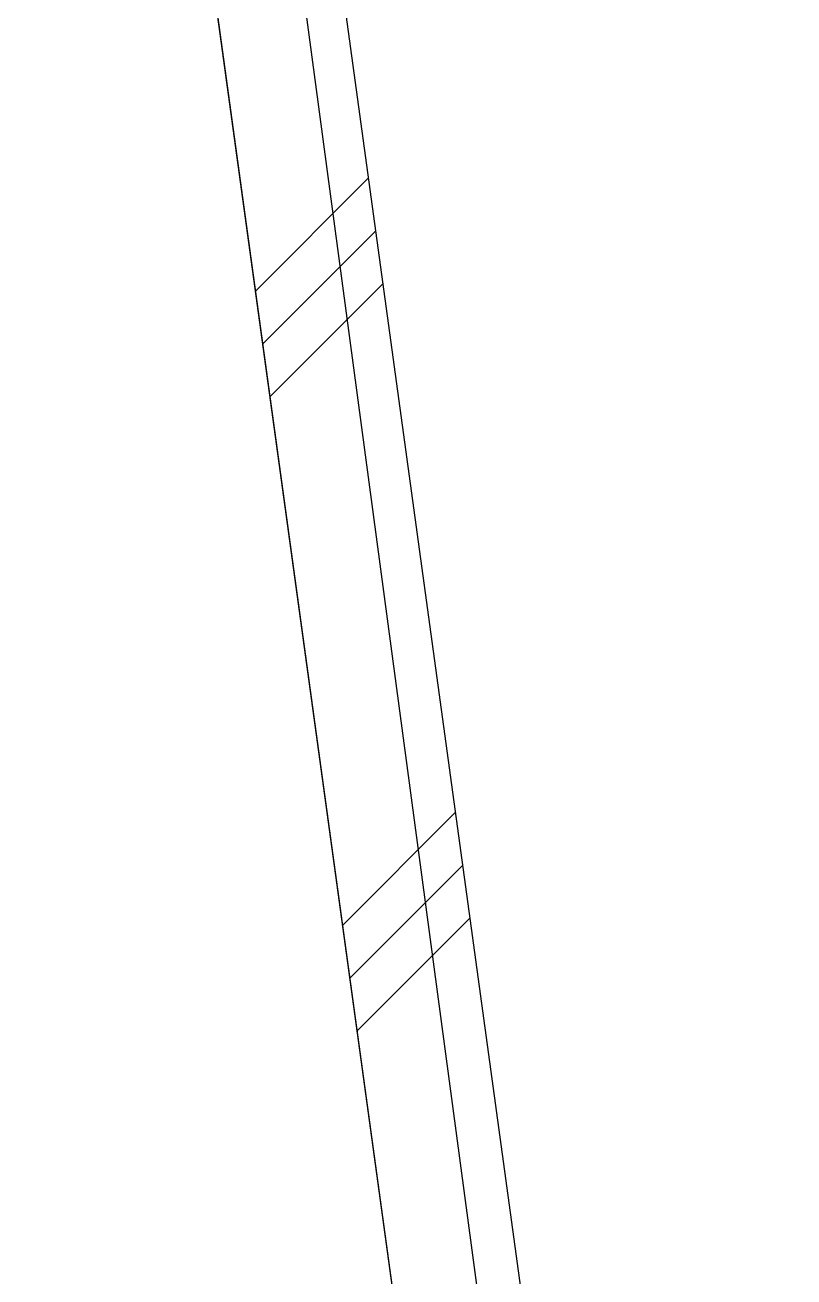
# Model space of a CAD drawing. Header units: millimetres. Extents: x 0 to 126150, y 0 to 89100.
# Drawn here: x 81643 to 83453, y 29428 to 32373 of the extents above; entities that cross this region are included whole.
import ezdxf

# ---------------------------------------------------------------- set-up
doc = ezdxf.new("R2010")
doc.units = ezdxf.units.MM
doc.header["$LTSCALE"] = 0.2
doc.layers.add('A_建築', color=8, linetype='Continuous')

msp = doc.modelspace()

# ---------------------------------------------------------------- linework, layer by layer
at = {"layer": 'A_建築', "lineweight": -3}
for points in [[(76366.2, 76705.96), (84341.12, 17208.47)], [(77422.19, 68827.68), (78515.76, 68196.32), (79439.61, 61303.8), (78623.53, 59890.3), (78326.31, 59849.48), (82643.41, 28410.38), (82941.51, 28444.93), (78623.53, 59890.3)], [(81051.47, 34081.39), (81864.69, 34081.39), (82643.41, 28410.38), (82687.61, 28415.5), (84143.23, 17555.71), (84300.95, 17508.1), (82323.84, 15251.77)], [(82185.22, 31747.17), (82451.53, 32013.47)], [(82202.33, 31622.77), (82468.52, 31889.07)], [(82219.32, 31498.47), (82485.62, 31764.77)], [(82390.12, 30254.97), (82656.42, 30521.27)], [(82407.22, 30130.67), (82673.43, 30396.97)], [(82424.23, 30006.27), (82690.52, 30272.57)]]:
    msp.add_lwpolyline(points, dxfattribs=at)

doc.saveas('drawing.dxf')
